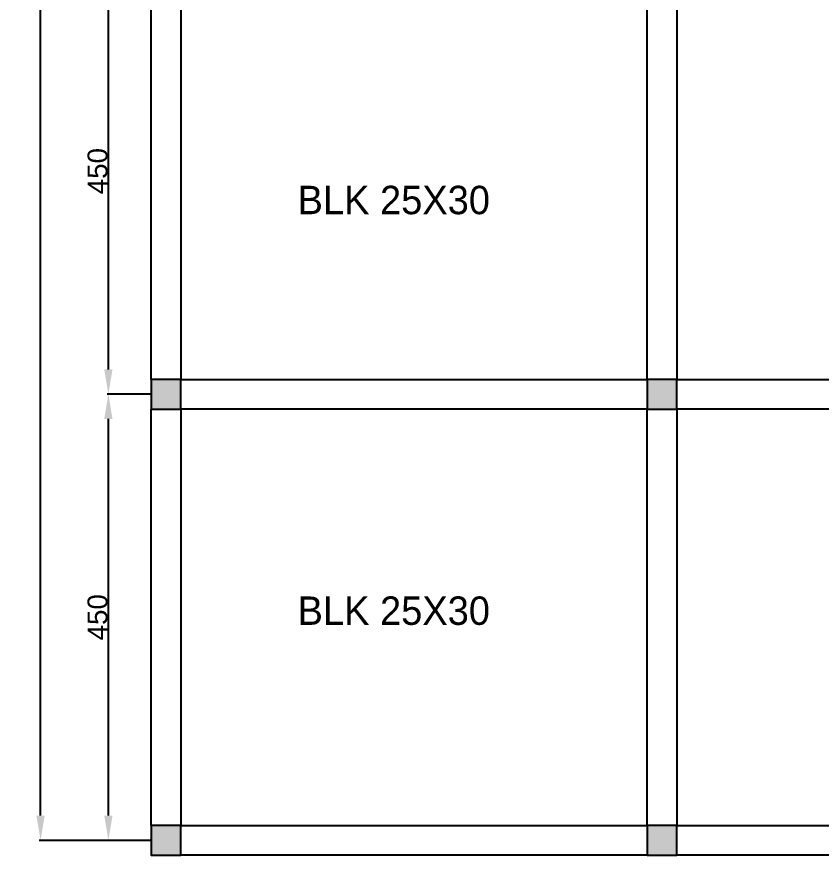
# Model space of a CAD drawing. Header units: centimetres. Extents: x 134057 to 145613, y 5028 to 39996.
# Drawn here: x 135314 to 136127, y 21938 to 22784 of the extents above; entities that cross this region are included whole.
import ezdxf

# ---------------------------------------------------------------- set-up
doc = ezdxf.new("R2010")
doc.units = ezdxf.units.CM
doc.header["$PDMODE"] = 2
for name, color, linetype in [('balok', 123, 'Continuous'), ('dinding', 151, 'Continuous'), ('kolom', 141, 'Continuous')]:
    doc.layers.add(name, color=color, linetype=linetype)
doc.layers.add('TEKS', color=190, linetype='Continuous', lineweight=0)
doc.styles.get("Standard").update_dxf_attribs({"font": 'arial.ttf'})
doc.styles.add('TRADITIONAL', font='')
doc.styles.get('TRADITIONAL').set_extended_font_data('Traditional Arabic')
doc.dimstyles.new('ISO-25', dxfattribs={"dimtxt": 2.5, "dimasz": 2.5, "dimexe": 1.25, "dimexo": 0.625, "dimtad": 1, "dimtxsty": 'Standard', "dimcen": 2.5, "dimadec": 0, "dimazin": 0, "dimtfac": 1, "dimtmove": 0, "dimatfit": 3, "dimfxl": 1, "dimarcsym": 0})

# ---------------------------------------------------------------- blocks, each defined once
blk = doc.blocks.new('*D38')
at = {"layer": 'Defpoints', "color": 0, "transparency": 16777216}
for p in [(135406.77, 22853), (135449.99, 22853), (135449.99, 22403)]:
    blk.add_point(p, dxfattribs=at)
at = {"layer": 'dinding', "color": 0, "lineweight": -2, "transparency": 16777216}
for p, q in [((135449.36, 22853), (135405.52, 22853)), ((135406.77, 22428), (135406.77, 22828)), ((135449.36, 22403), (135405.52, 22403))]:
    blk.add_line(p, q, dxfattribs=at)
at = {"layer": 'dinding', "color": 0, "transparency": 16777216}
for points in [[(135402.6, 22828), (135410.94, 22828), (135406.77, 22853)], [(135402.6, 22428), (135410.94, 22428), (135406.77, 22403)]]:
    blk.add_solid(points, dxfattribs=at)
at = {"layer": 'dinding', "color": 0, "transparency": 16777216, "insert": (135395.93, 22628), "char_height": 20, "attachment_point": 5, "rotation": 90}
blk.add_mtext('450', dxfattribs=at)
blk = doc.blocks.new('*D39')
at = {"layer": 'Defpoints', "color": 0, "transparency": 16777216}
for p in [(135406.77, 22403), (135449.99, 22403), (135449.99, 21953)]:
    blk.add_point(p, dxfattribs=at)
at = {"layer": 'dinding', "color": 0, "lineweight": -2, "transparency": 16777216}
for p, q in [((135449.36, 22403), (135405.52, 22403)), ((135406.77, 21978), (135406.77, 22378)), ((135449.36, 21953), (135405.52, 21953))]:
    blk.add_line(p, q, dxfattribs=at)
at = {"layer": 'dinding', "color": 0, "transparency": 16777216}
for points in [[(135402.6, 22378), (135410.94, 22378), (135406.77, 22403)], [(135402.6, 21978), (135410.94, 21978), (135406.77, 21953)]]:
    blk.add_solid(points, dxfattribs=at)
at = {"layer": 'dinding', "color": 0, "transparency": 16777216, "insert": (135395.93, 22178), "char_height": 20, "attachment_point": 5, "rotation": 90}
blk.add_mtext('450', dxfattribs=at)
blk = doc.blocks.new('*D40')
at = {"layer": 'Defpoints', "color": 0, "transparency": 16777216}
for p in [(135338.37, 23753), (135449.99, 23753), (135449.99, 21953)]:
    blk.add_point(p, dxfattribs=at)
at = {"layer": 'dinding', "color": 0, "lineweight": -2, "transparency": 16777216}
for p, q in [((135449.36, 23753), (135337.12, 23753)), ((135338.37, 21978), (135338.37, 23728)), ((135449.36, 21953), (135337.12, 21953))]:
    blk.add_line(p, q, dxfattribs=at)
at = {"layer": 'dinding', "color": 0, "transparency": 16777216}
for points in [[(135334.2, 23728), (135342.53, 23728), (135338.37, 23753)], [(135334.2, 21978), (135342.53, 21978), (135338.37, 21953)]]:
    blk.add_solid(points, dxfattribs=at)
at = {"layer": 'dinding', "color": 0, "transparency": 16777216, "insert": (135327.53, 22853), "char_height": 20, "attachment_point": 5, "rotation": 90}
blk.add_mtext('1800', dxfattribs=at)

msp = doc.modelspace()

# ---------------------------------------------------------------- hatches: boundary and pattern name
at = {"layer": 'dinding', "true_color": 0x636466}
h = msp.add_hatch(color=251, dxfattribs=at)
h.dxf.hatch_style = 1
h.paths.add_polyline_path([(135479.985, 23767.996), (135449.985, 23767.996), (135449.985, 23737.996), (135479.985, 23737.996)])
h.paths.add_polyline_path([(135622.485, 23760.496), (135607.485, 23760.496), (135607.485, 23745.496), (135622.485, 23745.496)])
h.paths.add_polyline_path([(135472.485, 23560.496), (135457.485, 23560.496), (135457.485, 23545.496), (135472.485, 23545.496)])
h.paths.add_polyline_path([(135622.485, 23560.496), (135607.485, 23560.496), (135607.485, 23545.496), (135622.485, 23545.496)])
h.paths.add_polyline_path([(135979.985, 23767.996), (135949.985, 23767.996), (135949.985, 23737.996), (135979.985, 23737.996)])
h.paths.add_polyline_path([(136479.985, 23767.996), (136449.985, 23767.996), (136449.985, 23737.996), (136479.985, 23737.996)])
h.paths.add_polyline_path([(136979.985, 23767.996), (136949.985, 23767.996), (136949.985, 23737.996), (136979.985, 23737.996)])
h.paths.add_polyline_path([(137322.485, 23760.496), (137307.485, 23760.496), (137307.485, 23745.496), (137322.485, 23745.496)])
h.paths.add_polyline_path([(137479.985, 23767.996), (137449.985, 23767.996), (137449.985, 23737.996), (137479.985, 23737.996)])
h.paths.add_polyline_path([(137322.485, 23560.496), (137307.485, 23560.496), (137307.485, 23545.496), (137322.485, 23545.496)])
h.paths.add_polyline_path([(137472.485, 23560.496), (137457.485, 23560.496), (137457.485, 23545.496), (137472.485, 23545.496)])
h.paths.add_polyline_path([(137479.985, 23317.996), (137449.985, 23317.996), (137449.985, 23287.996), (137479.985, 23287.996)])
h.paths.add_polyline_path([(136979.985, 23317.996), (136949.985, 23317.996), (136949.985, 23287.996), (136979.985, 23287.996)])
h.paths.add_polyline_path([(136479.985, 23317.996), (136449.985, 23317.996), (136449.985, 23287.996), (136479.985, 23287.996)])
h.paths.add_polyline_path([(135979.985, 23317.996), (135949.985, 23317.996), (135949.985, 23287.996), (135979.985, 23287.996)])
h.paths.add_polyline_path([(135479.985, 23317.996), (135449.985, 23317.996), (135449.985, 23287.996), (135479.985, 23287.996)])
h.paths.add_polyline_path([(135479.985, 22867.996), (135449.985, 22867.996), (135449.985, 22837.996), (135479.985, 22837.996)])
h.paths.add_polyline_path([(135979.985, 22867.996), (135949.985, 22867.996), (135949.985, 22837.996), (135979.985, 22837.996)])
h.paths.add_polyline_path([(136479.985, 22867.996), (136449.985, 22867.996), (136449.985, 22837.996), (136479.985, 22837.996)])
h.paths.add_polyline_path([(136979.985, 22867.996), (136949.985, 22867.996), (136949.985, 22837.996), (136979.985, 22837.996)])
h.paths.add_polyline_path([(137479.985, 22867.996), (137449.985, 22867.996), (137449.985, 22837.996), (137479.985, 22837.996)])
h.paths.add_polyline_path([(137479.985, 22417.996), (137449.985, 22417.996), (137449.985, 22387.996), (137479.985, 22387.996)])
h.paths.add_polyline_path([(136979.985, 22417.996), (136949.985, 22417.996), (136949.985, 22387.996), (136979.985, 22387.996)])
h.paths.add_polyline_path([(136479.985, 22417.996), (136449.985, 22417.996), (136449.985, 22387.996), (136479.985, 22387.996)])
h.paths.add_polyline_path([(135979.985, 22417.996), (135949.985, 22417.996), (135949.985, 22387.996), (135979.985, 22387.996)])
h.paths.add_polyline_path([(135479.985, 22417.996), (135449.985, 22417.996), (135449.985, 22387.996), (135479.985, 22387.996)])
h.paths.add_polyline_path([(135479.985, 21952.996), (135449.985, 21952.996), (135449.985, 21937.996), (135479.985, 21937.996)])
h.paths.add_polyline_path([(135479.985, 21967.996), (135449.985, 21967.996), (135449.985, 21952.996), (135479.985, 21952.996)])
h.paths.add_polyline_path([(135979.985, 21952.996), (135949.985, 21952.996), (135949.985, 21937.996), (135979.985, 21937.996)])
h.paths.add_polyline_path([(135979.985, 21967.996), (135949.985, 21967.996), (135949.985, 21952.996), (135979.985, 21952.996)])
h.paths.add_polyline_path([(136479.985, 21952.996), (136449.985, 21952.996), (136449.985, 21937.996), (136479.985, 21937.996)])
h.paths.add_polyline_path([(136479.985, 21967.996), (136449.985, 21967.996), (136449.985, 21952.996), (136479.985, 21952.996)])
h.paths.add_polyline_path([(136979.985, 21952.996), (136949.985, 21952.996), (136949.985, 21937.996), (136979.985, 21937.996)])
h.paths.add_polyline_path([(136979.985, 21967.996), (136949.985, 21967.996), (136949.985, 21952.996), (136979.985, 21952.996)])
h.paths.add_polyline_path([(137479.985, 21952.996), (137449.985, 21952.996), (137449.985, 21937.996), (137479.985, 21937.996)])
h.paths.add_polyline_path([(137479.985, 21967.996), (137449.985, 21967.996), (137449.985, 21952.996), (137479.985, 21952.996)])

# ---------------------------------------------------------------- linework, layer by layer
at = {"layer": 'balok'}
for points in [[(135449.985, 22837.996), (135479.985, 22837.996), (135479.985, 22417.996), (135449.985, 22417.996)], [(135949.985, 22837.996), (135979.985, 22837.996), (135979.985, 22417.996), (135949.985, 22417.996)], [(135479.985, 22417.996), (135949.985, 22417.996), (135949.985, 22387.996), (135479.985, 22387.996)], [(135979.985, 22417.996), (136449.985, 22417.996), (136449.985, 22387.996), (135979.985, 22387.996)], [(135449.985, 22387.996), (135479.985, 22387.996), (135479.985, 21967.996), (135449.985, 21967.996)], [(135949.985, 22387.996), (135979.985, 22387.996), (135979.985, 21967.996), (135949.985, 21967.996)], [(135479.985, 21967.996), (135949.985, 21967.996), (135949.985, 21937.996), (135479.985, 21937.996)], [(135979.985, 21967.996), (136449.985, 21967.996), (136449.985, 21937.996), (135979.985, 21937.996)]]:
    msp.add_lwpolyline(points, close=True, dxfattribs=at)
at = {"layer": 'dinding'}
msp.add_line((135449.985, 21967.996), (135449.985, 21952.996), dxfattribs=at)
at = {"layer": 'kolom'}
for points in [[(135449.985, 22387.996), (135479.985, 22387.996), (135479.985, 22417.996), (135449.985, 22417.996)], [(135949.985, 22387.996), (135979.985, 22387.996), (135979.985, 22417.996), (135949.985, 22417.996)], [(135949.985, 21937.996), (135979.985, 21937.996), (135979.985, 21967.996), (135949.985, 21967.996)]]:
    msp.add_lwpolyline(points, close=True, dxfattribs=at)
msp.add_lwpolyline([(135449.985, 21967.996), (135449.985, 21937.996), (135479.985, 21937.996), (135479.985, 21967.996), (135449.985, 21967.996)], dxfattribs=at)

# ---------------------------------------------------------------- texts
at = {"layer": 'TEKS', "color": 1, "lineweight": 15, "char_height": 28.6714, "width": 429.1218, "attachment_point": 5, "style": 'TRADITIONAL'}
for insert in [(135694.546, 22598.681), (135694.546, 22184.461)]:
    msp.add_mtext('BLK 25X30', dxfattribs=dict(at, insert=insert))

# ---------------------------------------------------------------- dimensions: what is measured, and where the dimension line sits
at = {"layer": 'dinding'}
for base, p1, p2, picture, middle in [((135338.365, 23752.996), (135449.985, 21952.996), (135449.985, 23752.996), '*D40', (135327.529, 22852.996)), ((135406.77, 22852.996), (135449.985, 22402.996), (135449.985, 22852.996), '*D38', (135395.933, 22627.996)), ((135406.77, 22402.996), (135449.985, 21952.996), (135449.985, 22402.996), '*D39', (135395.933, 22177.996))]:
    dim = msp.add_linear_dim(base=base, p1=p1, p2=p2, angle=90, dimstyle='ISO-25', override={"dimtxt": 20, "dimasz": 25}, dxfattribs=at)
    dim.commit()
    dim.dimension.update_dxf_attribs({"geometry": picture, "text_midpoint": middle})

doc.saveas('drawing.dxf')
